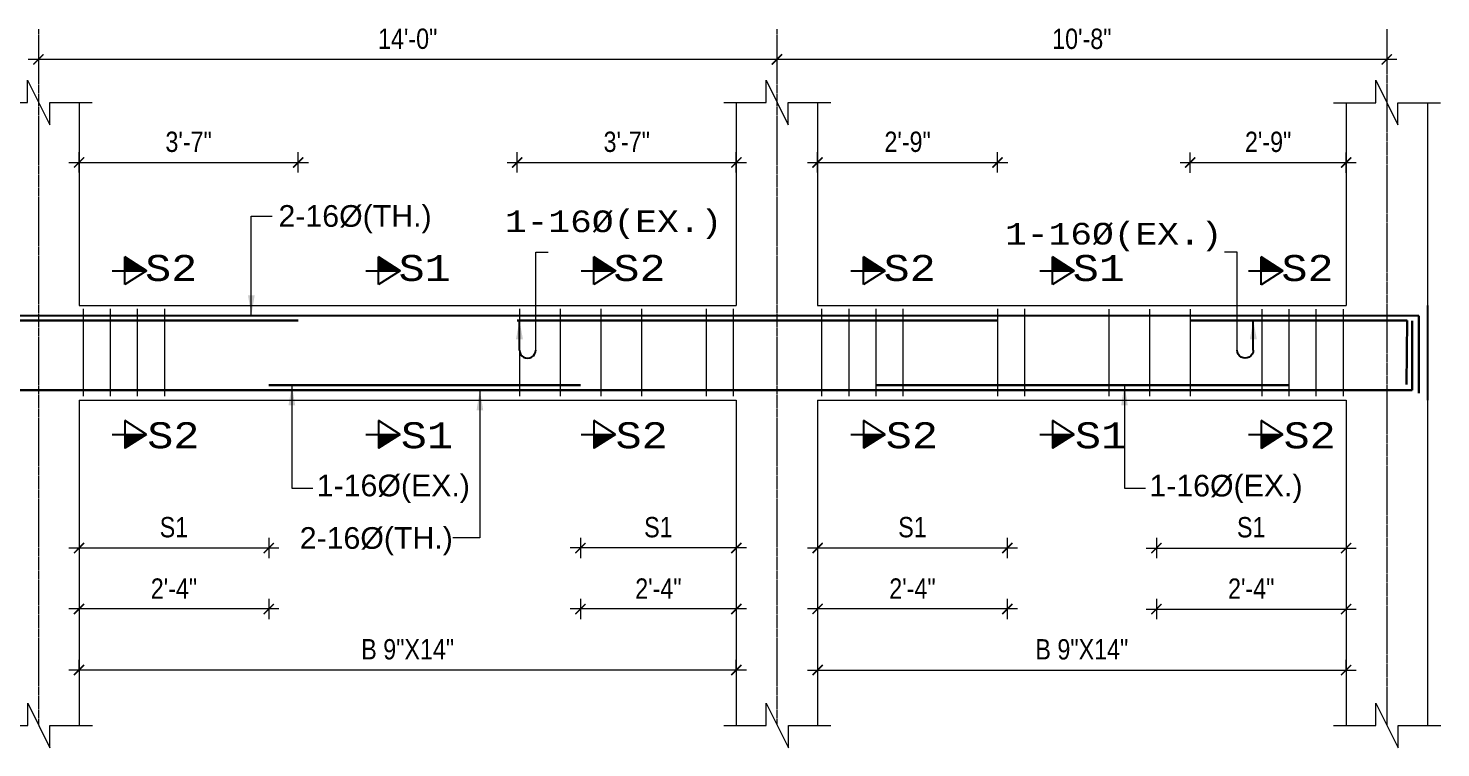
# Model space of a CAD drawing. Header units: inches. Extents: x -2812 to 9774, y -15726 to -746.
# Drawn here: x -2568.3 to -2151.3, y -14314.8 to -14102.4 of the extents above; entities that cross this region are included whole.
import ezdxf

# ---------------------------------------------------------------- set-up
doc = ezdxf.new("R2010")
doc.units = ezdxf.units.IN
doc.header["$LTSCALE"] = 17
doc.header["$MEASUREMENT"] = 0
for name, pattern in [('ACAD_ISO02W100', [15, 12, -3]), ('ACAD_ISO03W100', [30, 12, -18]), ('CENTER2', [1.125, 0.75, -0.125, 0.125, -0.125])]:
    doc.linetypes.add(name, pattern=pattern)
for name, color, linetype, lineweight in [('09 CONTINUITY', 7, 'Continuous', 9), ('15 CENTER', 113, 'CENTER2', 15), ('15 EXT BAR DIMENSION', 130, 'Continuous', 15), ('15 TEXT', 7, 'Continuous', 15), ('20 BEAM ELEVATION', 140, 'ACAD_ISO03W100', 20), ('20 BEAM SECTION ARROW', 7, 'ACAD_ISO02W100', 20), ('20 STIRRUPS', 137, 'Continuous', 20), ('25 BOT BAR', 12, 'Continuous', 25), ('30 EXTRABAR', 6, 'Continuous', 30), ('30 RENFORCEMENT', 12, 'Continuous', 30), ('MARK', 1, 'Continuous', 25), ('Profile ele', 4, 'Continuous', 25), ('RINF', 4, 'Continuous', 25)]:
    doc.layers.add(name, color=color, linetype=linetype, lineweight=lineweight)
doc.layers.add('Dim', color=1, linetype='Continuous')
doc.styles.add('ARIAL', font='arial.ttf')
doc.styles.add('CUNEW', font='cour.ttf')
doc.styles.add('ordinary', font='ARIALN.TTF')
doc.styles.add('TEX8', font='cour.ttf', dxfattribs={"width": 0.75})
doc.dimstyles.new('SUREN 1', dxfattribs={"dimtxt": 0.75, "dimasz": 6, "dimexe": 1.5, "dimexo": 1.5, "dimgap": 1, "dimtad": 1, "dimdec": 1, "dimzin": 3, "dimdsep": 46, "dimlunit": 4, "dimtxsty": 'TEX8', "dimblk": 'ARCHTICK', "dimcen": 0.09375, "dimclrd": 1, "dimclre": 1, "dimclrt": 256, "dimadec": 0, "dimazin": 0, "dimtfac": 0.75, "dimtdec": 1, "dimtmove": 1, "dimatfit": 3, "dimfxl": 1, "dimtolj": 1, "dimtzin": 0, "dimlwd": 9, "dimlwe": 9, "dimarcsym": 0})
doc.dimstyles.new('SUREN 4', dxfattribs={"dimtxt": 4, "dimasz": 3, "dimexe": 3, "dimexo": 0, "dimgap": 3, "dimtad": 1, "dimdec": 0, "dimzin": 3, "dimdsep": 46, "dimlunit": 4, "dimtxsty": 'ordinary', "dimblk": 'ARCHTICK', "dimcen": 8, "dimdle": 3, "dimclrd": 1, "dimclre": 5, "dimclrt": 256, "dimadec": 3, "dimazin": 0, "dimtfac": 1, "dimtdec": 0, "dimtmove": 1, "dimatfit": 3, "dimfxl": 3, "dimfxlon": 1, "dimfrac": 1, "dimtolj": 1, "dimtzin": 0, "dimlwd": 5, "dimlwe": 5, "dimarcsym": 0})

# ---------------------------------------------------------------- blocks, each defined once
blk = doc.blocks.new('_ArchTick')
at = {"color": 0, "linetype": 'ByBlock', "const_width": 0.15}
blk.add_lwpolyline([(-0.5, -0.5), (0.5, 0.5)], dxfattribs=at)
blk = doc.blocks.new('*D988')
at = {"layer": 'Defpoints', "color": 0, "transparency": 16777216}
for p in [(17508.22, -9217.06), (17564.22, -9217.06), (17564.22, -9260.67)]:
    blk.add_point(p, dxfattribs=at)
at = {"layer": 'Dim', "color": 5, "lineweight": 5, "transparency": 16777216}
for p, q in [((17508.22, -9257.67), (17508.22, -9263.67)), ((17564.22, -9257.67), (17564.22, -9263.67))]:
    blk.add_line(p, q, dxfattribs=at)
at = {"layer": 'Dim', "color": 1, "lineweight": 5, "transparency": 16777216}
blk.add_line((17505.22, -9260.67), (17567.22, -9260.67), dxfattribs=at)
at = {"layer": 'Dim', "color": 1, "lineweight": 5, "transparency": 16777216, "xscale": 3, "yscale": 3, "zscale": 3, "rotation": 180}
blk.add_blockref('_ArchTick', (17508.22, -9260.67), dxfattribs=at)
at = {"layer": 'Dim', "color": 1, "lineweight": 5, "transparency": 16777216, "xscale": 3, "yscale": 3, "zscale": 3}
blk.add_blockref('_ArchTick', (17564.22, -9260.67), dxfattribs=at)
at = {"layer": 'Dim', "transparency": 16777216, "insert": (17536.22, -9254.56), "char_height": 6, "attachment_point": 5, "style": 'ordinary'}
blk.add_mtext('\\A1;S1', dxfattribs=at)
blk = doc.blocks.new('*D989')
at = {"layer": 'Defpoints', "color": 0, "transparency": 16777216}
for p in [(17508.22, -9217.06), (17564.22, -9217.06), (17508.22, -9278.67)]:
    blk.add_point(p, dxfattribs=at)
at = {"layer": 'Dim', "color": 5, "lineweight": 5, "transparency": 16777216}
for p, q in [((17508.22, -9275.67), (17508.22, -9281.67)), ((17564.22, -9275.67), (17564.22, -9281.67))]:
    blk.add_line(p, q, dxfattribs=at)
at = {"layer": 'Dim', "color": 1, "lineweight": 5, "transparency": 16777216}
blk.add_line((17567.22, -9278.67), (17505.22, -9278.67), dxfattribs=at)
at = {"layer": 'Dim', "color": 1, "lineweight": 5, "transparency": 16777216, "xscale": 3, "yscale": 3, "zscale": 3, "rotation": 180}
blk.add_blockref('_ArchTick', (17508.22, -9278.67), dxfattribs=at)
at = {"layer": 'Dim', "color": 1, "lineweight": 5, "transparency": 16777216, "xscale": 3, "yscale": 3, "zscale": 3}
blk.add_blockref('_ArchTick', (17564.22, -9278.67), dxfattribs=at)
at = {"layer": 'Dim', "transparency": 16777216, "insert": (17536.22, -9272.65), "char_height": 6, "attachment_point": 5, "style": 'ordinary'}
blk.add_mtext('\\A1;2\'-4"', dxfattribs=at)
blk = doc.blocks.new('*D990')
at = {"layer": 'Defpoints', "color": 0, "transparency": 16777216}
for p in [(17726.22, -9217.06), (17782.22, -9217.06), (17782.22, -9260.67)]:
    blk.add_point(p, dxfattribs=at)
at = {"layer": 'Dim', "color": 5, "lineweight": 5, "transparency": 16777216}
for p, q in [((17726.22, -9257.67), (17726.22, -9263.67)), ((17782.22, -9257.67), (17782.22, -9263.67))]:
    blk.add_line(p, q, dxfattribs=at)
at = {"layer": 'Dim', "color": 1, "lineweight": 5, "transparency": 16777216}
blk.add_line((17723.22, -9260.67), (17785.22, -9260.67), dxfattribs=at)
at = {"layer": 'Dim', "color": 1, "lineweight": 5, "transparency": 16777216, "xscale": 3, "yscale": 3, "zscale": 3, "rotation": 180}
blk.add_blockref('_ArchTick', (17726.22, -9260.67), dxfattribs=at)
at = {"layer": 'Dim', "color": 1, "lineweight": 5, "transparency": 16777216, "xscale": 3, "yscale": 3, "zscale": 3}
blk.add_blockref('_ArchTick', (17782.22, -9260.67), dxfattribs=at)
at = {"layer": 'Dim', "transparency": 16777216, "insert": (17754.22, -9254.56), "char_height": 6, "attachment_point": 5, "style": 'ordinary'}
blk.add_mtext('\\A1;S1', dxfattribs=at)
blk = doc.blocks.new('*D991')
at = {"layer": 'Defpoints', "color": 0, "transparency": 16777216}
for p in [(17726.22, -9217.06), (17782.22, -9217.06), (17726.22, -9278.67)]:
    blk.add_point(p, dxfattribs=at)
at = {"layer": 'Dim', "color": 5, "lineweight": 5, "transparency": 16777216}
for p, q in [((17726.22, -9275.67), (17726.22, -9281.67)), ((17782.22, -9275.67), (17782.22, -9281.67))]:
    blk.add_line(p, q, dxfattribs=at)
at = {"layer": 'Dim', "color": 1, "lineweight": 5, "transparency": 16777216}
blk.add_line((17785.22, -9278.67), (17723.22, -9278.67), dxfattribs=at)
at = {"layer": 'Dim', "color": 1, "lineweight": 5, "transparency": 16777216, "xscale": 3, "yscale": 3, "zscale": 3, "rotation": 180}
blk.add_blockref('_ArchTick', (17726.22, -9278.67), dxfattribs=at)
at = {"layer": 'Dim', "color": 1, "lineweight": 5, "transparency": 16777216, "xscale": 3, "yscale": 3, "zscale": 3}
blk.add_blockref('_ArchTick', (17782.22, -9278.67), dxfattribs=at)
at = {"layer": 'Dim', "transparency": 16777216, "insert": (17754.22, -9272.65), "char_height": 6, "attachment_point": 5, "style": 'ordinary'}
blk.add_mtext('\\A1;2\'-4"', dxfattribs=at)
blk = doc.blocks.new('*D992')
at = {"layer": 'Defpoints', "color": 0, "transparency": 16777216}
for p in [(17656.22, -9217.06), (17702.22, -9217.06), (17656.22, -9260.67)]:
    blk.add_point(p, dxfattribs=at)
at = {"layer": 'Dim', "color": 5, "lineweight": 5, "transparency": 16777216}
for p, q in [((17656.22, -9257.67), (17656.22, -9263.67)), ((17702.22, -9257.67), (17702.22, -9263.67))]:
    blk.add_line(p, q, dxfattribs=at)
at = {"layer": 'Dim', "color": 1, "lineweight": 5, "transparency": 16777216}
blk.add_line((17705.22, -9260.67), (17653.22, -9260.67), dxfattribs=at)
at = {"layer": 'Dim', "color": 1, "lineweight": 5, "transparency": 16777216, "xscale": 3, "yscale": 3, "zscale": 3, "rotation": 180}
blk.add_blockref('_ArchTick', (17656.22, -9260.67), dxfattribs=at)
at = {"layer": 'Dim', "color": 1, "lineweight": 5, "transparency": 16777216, "xscale": 3, "yscale": 3, "zscale": 3}
blk.add_blockref('_ArchTick', (17702.22, -9260.67), dxfattribs=at)
at = {"layer": 'Dim', "transparency": 16777216, "insert": (17679.22, -9254.56), "char_height": 6, "attachment_point": 5, "style": 'ordinary'}
blk.add_mtext('\\A1;S1', dxfattribs=at)
blk = doc.blocks.new('*D993')
at = {"layer": 'Defpoints', "color": 0, "transparency": 16777216}
for p in [(17656.22, -9217.06), (17702.22, -9217.06), (17656.22, -9278.67)]:
    blk.add_point(p, dxfattribs=at)
at = {"layer": 'Dim', "color": 5, "lineweight": 5, "transparency": 16777216}
for p, q in [((17656.22, -9275.67), (17656.22, -9281.67)), ((17702.22, -9275.67), (17702.22, -9281.67))]:
    blk.add_line(p, q, dxfattribs=at)
at = {"layer": 'Dim', "color": 1, "lineweight": 5, "transparency": 16777216}
blk.add_line((17705.22, -9278.67), (17653.22, -9278.67), dxfattribs=at)
at = {"layer": 'Dim', "color": 1, "lineweight": 5, "transparency": 16777216, "xscale": 3, "yscale": 3, "zscale": 3, "rotation": 180}
blk.add_blockref('_ArchTick', (17656.22, -9278.67), dxfattribs=at)
at = {"layer": 'Dim', "color": 1, "lineweight": 5, "transparency": 16777216, "xscale": 3, "yscale": 3, "zscale": 3}
blk.add_blockref('_ArchTick', (17702.22, -9278.67), dxfattribs=at)
at = {"layer": 'Dim', "transparency": 16777216, "insert": (17679.22, -9272.65), "char_height": 6, "attachment_point": 5, "style": 'ordinary'}
blk.add_mtext('\\A1;2\'-4"', dxfattribs=at)
blk = doc.blocks.new('*D994')
at = {"layer": 'Defpoints', "color": 0, "transparency": 16777216}
for p in [(17826.22, -9217.08), (17882.22, -9217.08), (17882.22, -9260.69)]:
    blk.add_point(p, dxfattribs=at)
at = {"layer": 'Dim', "color": 5, "lineweight": 5, "transparency": 16777216}
for p, q in [((17826.22, -9257.69), (17826.22, -9263.69)), ((17882.22, -9257.69), (17882.22, -9263.69))]:
    blk.add_line(p, q, dxfattribs=at)
at = {"layer": 'Dim', "color": 1, "lineweight": 5, "transparency": 16777216}
blk.add_line((17823.22, -9260.69), (17885.22, -9260.69), dxfattribs=at)
at = {"layer": 'Dim', "color": 1, "lineweight": 5, "transparency": 16777216, "xscale": 3, "yscale": 3, "zscale": 3, "rotation": 180}
blk.add_blockref('_ArchTick', (17826.22, -9260.69), dxfattribs=at)
at = {"layer": 'Dim', "color": 1, "lineweight": 5, "transparency": 16777216, "xscale": 3, "yscale": 3, "zscale": 3}
blk.add_blockref('_ArchTick', (17882.22, -9260.69), dxfattribs=at)
at = {"layer": 'Dim', "transparency": 16777216, "insert": (17854.22, -9254.58), "char_height": 6, "attachment_point": 5, "style": 'ordinary'}
blk.add_mtext('\\A1;S1', dxfattribs=at)
blk = doc.blocks.new('*D995')
at = {"layer": 'Defpoints', "color": 0, "transparency": 16777216}
for p in [(17826.22, -9217.08), (17882.22, -9217.08), (17882.22, -9278.69)]:
    blk.add_point(p, dxfattribs=at)
at = {"layer": 'Dim', "color": 5, "lineweight": 5, "transparency": 16777216}
for p, q in [((17826.22, -9275.69), (17826.22, -9281.69)), ((17882.22, -9275.69), (17882.22, -9281.69))]:
    blk.add_line(p, q, dxfattribs=at)
at = {"layer": 'Dim', "color": 1, "lineweight": 5, "transparency": 16777216}
blk.add_line((17823.22, -9278.69), (17885.22, -9278.69), dxfattribs=at)
at = {"layer": 'Dim', "color": 1, "lineweight": 5, "transparency": 16777216, "xscale": 3, "yscale": 3, "zscale": 3, "rotation": 180}
blk.add_blockref('_ArchTick', (17826.22, -9278.69), dxfattribs=at)
at = {"layer": 'Dim', "color": 1, "lineweight": 5, "transparency": 16777216, "xscale": 3, "yscale": 3, "zscale": 3}
blk.add_blockref('_ArchTick', (17882.22, -9278.69), dxfattribs=at)
at = {"layer": 'Dim', "transparency": 16777216, "insert": (17854.22, -9272.67), "char_height": 6, "attachment_point": 5, "style": 'ordinary'}
blk.add_mtext('\\A1;2\'-4"', dxfattribs=at)
blk = doc.blocks.new('*D996')
at = {"layer": 'Defpoints', "color": 0, "transparency": 16777216}
for p in [(17508.22, -9296.67), (17702.22, -9296.67), (17702.22, -9296.67)]:
    blk.add_point(p, dxfattribs=at)
at = {"layer": 'Dim', "color": 5, "lineweight": 5, "transparency": 16777216}
for p, q in [((17508.22, -9296.67), (17508.22, -9293.67)), ((17702.22, -9296.67), (17702.22, -9293.67))]:
    blk.add_line(p, q, dxfattribs=at)
at = {"layer": 'Dim', "color": 1, "lineweight": 5, "transparency": 16777216}
blk.add_line((17505.22, -9296.67), (17705.22, -9296.67), dxfattribs=at)
at = {"layer": 'Dim', "color": 1, "lineweight": 5, "transparency": 16777216, "xscale": 3, "yscale": 3, "zscale": 3, "rotation": 180}
blk.add_blockref('_ArchTick', (17508.22, -9296.67), dxfattribs=at)
at = {"layer": 'Dim', "color": 1, "lineweight": 5, "transparency": 16777216, "xscale": 3, "yscale": 3, "zscale": 3}
blk.add_blockref('_ArchTick', (17702.22, -9296.67), dxfattribs=at)
at = {"layer": 'Dim', "transparency": 16777216, "insert": (17605.22, -9290.6), "char_height": 6, "attachment_point": 5, "style": 'ordinary'}
blk.add_mtext('\\A1;B 9"X14"', dxfattribs=at)
blk = doc.blocks.new('*D997')
at = {"layer": 'Defpoints', "color": 0, "transparency": 16777216}
for p in [(17726.22, -9296.67), (17882.22, -9296.69, 0), (17882.22, -9296.69)]:
    blk.add_point(p, dxfattribs=at)
at = {"layer": 'Dim', "color": 5, "lineweight": 5, "transparency": 16777216}
for p, q in [((17882.22, -9296.69), (17882.22, -9293.69)), ((17726.22, -9296.67), (17726.22, -9299.69))]:
    blk.add_line(p, q, dxfattribs=at)
at = {"layer": 'Dim', "color": 1, "lineweight": 5, "transparency": 16777216}
blk.add_line((17723.22, -9296.69), (17885.22, -9296.69), dxfattribs=at)
at = {"layer": 'Dim', "color": 1, "lineweight": 5, "transparency": 16777216, "xscale": 3, "yscale": 3, "zscale": 3, "rotation": 180}
blk.add_blockref('_ArchTick', (17726.22, -9296.69), dxfattribs=at)
at = {"layer": 'Dim', "color": 1, "lineweight": 5, "transparency": 16777216, "xscale": 3, "yscale": 3, "zscale": 3}
blk.add_blockref('_ArchTick', (17882.22, -9296.69), dxfattribs=at)
at = {"layer": 'Dim', "transparency": 16777216, "insert": (17804.22, -9290.62), "char_height": 6, "attachment_point": 5, "style": 'ordinary'}
blk.add_mtext('\\A1;B 9"X14"', dxfattribs=at)
blk = doc.blocks.new('A$C760A2D39')
at = {"layer": 'MARK', "color": 2}
blk.add_line((0.65, 1.5), (0.65, 6.92), dxfattribs=at)
blk.add_ellipse((2.15, 1.5), major_axis=(-1.06, 1.06), ratio=1, start_param=0.785398, end_param=3.926991, dxfattribs=at)
blk.add_solid([(1.3, 3.47), (0.65, 6.93), (0, 3.47)], dxfattribs=at)
blk = doc.blocks.new('A$C685A745A')
at = {"layer": '20 BEAM ELEVATION', "linetype": 'Continuous', "lineweight": 20, "ltscale": 10}
blk.add_lwpolyline([(3.65, 1.47), (3.65, 19.57), (5.96, 19.57)], dxfattribs=at)
at = {"layer": '20 BEAM SECTION ARROW', "color": 6, "linetype": 'Continuous'}
blk.add_blockref('A$C760A2D39', (0, -0.01), dxfattribs=at)
blk = doc.blocks.new('*D983')
at = {"layer": 'Defpoints', "color": 0, "transparency": 16777216}
for p in [(17779.33, -9146.89), (17726.22, -9189.06), (17779.33, -9193.58)]:
    blk.add_point(p, dxfattribs=at)
at = {"layer": 'Dim', "color": 1, "lineweight": 5, "transparency": 16777216}
blk.add_line((17723.22, -9146.89), (17782.33, -9146.89), dxfattribs=at)
at = {"layer": 'Dim', "color": 5, "lineweight": 5, "transparency": 16777216}
for p, q in [((17726.22, -9149.89), (17726.22, -9143.89)), ((17779.33, -9149.89), (17779.33, -9143.89))]:
    blk.add_line(p, q, dxfattribs=at)
at = {"layer": 'Dim', "color": 1, "lineweight": 5, "transparency": 16777216, "xscale": 3, "yscale": 3, "zscale": 3, "rotation": 180}
blk.add_blockref('_ArchTick', (17726.22, -9146.89), dxfattribs=at)
at = {"layer": 'Dim', "color": 1, "lineweight": 5, "transparency": 16777216, "xscale": 3, "yscale": 3, "zscale": 3}
blk.add_blockref('_ArchTick', (17779.33, -9146.89), dxfattribs=at)
at = {"layer": 'Dim', "transparency": 16777216, "insert": (17752.78, -9140.83), "char_height": 6, "attachment_point": 5, "style": 'ordinary'}
blk.add_mtext('\\A1;2\'-9"', dxfattribs=at)
blk = doc.blocks.new('*D984')
at = {"layer": 'Defpoints', "color": 0, "transparency": 16777216}
for p in [(17882.22, -9146.91), (17882.22, -9189.08), (17836.21, -9193.58)]:
    blk.add_point(p, dxfattribs=at)
at = {"layer": 'Dim', "color": 1, "lineweight": 5, "transparency": 16777216}
blk.add_line((17833.21, -9146.91), (17885.22, -9146.91), dxfattribs=at)
at = {"layer": 'Dim', "color": 5, "lineweight": 5, "transparency": 16777216}
for p, q in [((17836.21, -9149.91), (17836.21, -9143.91)), ((17882.22, -9149.91), (17882.22, -9143.91))]:
    blk.add_line(p, q, dxfattribs=at)
at = {"layer": 'Dim', "color": 1, "lineweight": 5, "transparency": 16777216, "xscale": 3, "yscale": 3, "zscale": 3, "rotation": 180}
blk.add_blockref('_ArchTick', (17836.21, -9146.91), dxfattribs=at)
at = {"layer": 'Dim', "color": 1, "lineweight": 5, "transparency": 16777216, "xscale": 3, "yscale": 3, "zscale": 3}
blk.add_blockref('_ArchTick', (17882.22, -9146.91), dxfattribs=at)
at = {"layer": 'Dim', "transparency": 16777216, "insert": (17859.21, -9140.85), "char_height": 6, "attachment_point": 5, "style": 'ordinary'}
blk.add_mtext('\\A1;2\'-9"', dxfattribs=at)
blk = doc.blocks.new('*D985')
at = {"layer": 'Defpoints', "color": 0, "transparency": 16777216}
for p in [(17572.89, -9146.89), (17508.22, -9189.06), (17572.89, -9193.57, 0)]:
    blk.add_point(p, dxfattribs=at)
at = {"layer": 'Dim', "color": 1, "lineweight": 5, "transparency": 16777216}
blk.add_line((17505.22, -9146.89), (17575.89, -9146.89), dxfattribs=at)
at = {"layer": 'Dim', "color": 5, "lineweight": 5, "transparency": 16777216}
for p, q in [((17508.22, -9149.89), (17508.22, -9143.89)), ((17572.89, -9149.89), (17572.89, -9143.89))]:
    blk.add_line(p, q, dxfattribs=at)
at = {"layer": 'Dim', "color": 1, "lineweight": 5, "transparency": 16777216, "xscale": 3, "yscale": 3, "zscale": 3, "rotation": 180}
blk.add_blockref('_ArchTick', (17508.22, -9146.89), dxfattribs=at)
at = {"layer": 'Dim', "color": 1, "lineweight": 5, "transparency": 16777216, "xscale": 3, "yscale": 3, "zscale": 3}
blk.add_blockref('_ArchTick', (17572.89, -9146.89), dxfattribs=at)
at = {"layer": 'Dim', "transparency": 16777216, "insert": (17540.55, -9140.83), "char_height": 6, "attachment_point": 5, "style": 'ordinary'}
blk.add_mtext('\\A1;3\'-7"', dxfattribs=at)
blk = doc.blocks.new('*D986')
at = {"layer": 'Defpoints', "color": 0, "transparency": 16777216}
for p in [(17702.22, -9146.89), (17637.55, -9189.06), (17702.22, -9193.57, 0)]:
    blk.add_point(p, dxfattribs=at)
at = {"layer": 'Dim', "color": 1, "lineweight": 5, "transparency": 16777216}
blk.add_line((17634.55, -9146.89), (17705.22, -9146.89), dxfattribs=at)
at = {"layer": 'Dim', "color": 5, "lineweight": 5, "transparency": 16777216}
for p, q in [((17637.55, -9149.89), (17637.55, -9143.89)), ((17702.22, -9149.89), (17702.22, -9143.89))]:
    blk.add_line(p, q, dxfattribs=at)
at = {"layer": 'Dim', "color": 1, "lineweight": 5, "transparency": 16777216, "xscale": 3, "yscale": 3, "zscale": 3, "rotation": 180}
blk.add_blockref('_ArchTick', (17637.55, -9146.89), dxfattribs=at)
at = {"layer": 'Dim', "color": 1, "lineweight": 5, "transparency": 16777216, "xscale": 3, "yscale": 3, "zscale": 3}
blk.add_blockref('_ArchTick', (17702.22, -9146.89), dxfattribs=at)
at = {"layer": 'Dim', "transparency": 16777216, "insert": (17669.89, -9140.83), "char_height": 6, "attachment_point": 5, "style": 'ordinary'}
blk.add_mtext('\\A1;3\'-7"', dxfattribs=at)
blk = doc.blocks.new('*D1427')
at = {"layer": 'Defpoints', "color": 0, "transparency": 16777216}
for p in [(17496.22, -9107.58), (17714.22, -9107.58), (17496.22, -9116.48)]:
    blk.add_point(p, dxfattribs=at)
at = {"layer": 'Dim', "color": 5, "lineweight": 5, "transparency": 16777216}
for p, q in [((17496.22, -9113.48), (17496.22, -9119.48)), ((17714.22, -9113.48), (17714.22, -9119.48))]:
    blk.add_line(p, q, dxfattribs=at)
at = {"layer": 'Dim', "color": 1, "lineweight": 5, "transparency": 16777216}
blk.add_line((17717.22, -9116.48), (17493.22, -9116.48), dxfattribs=at)
at = {"layer": 'Dim', "color": 1, "lineweight": 5, "transparency": 16777216, "xscale": 3, "yscale": 3, "zscale": 3, "rotation": 180}
blk.add_blockref('_ArchTick', (17496.22, -9116.48), dxfattribs=at)
at = {"layer": 'Dim', "color": 1, "lineweight": 5, "transparency": 16777216, "xscale": 3, "yscale": 3, "zscale": 3}
blk.add_blockref('_ArchTick', (17714.22, -9116.48), dxfattribs=at)
at = {"layer": 'Dim', "transparency": 16777216, "insert": (17605.22, -9110.42), "char_height": 6, "attachment_point": 5, "style": 'ordinary'}
blk.add_mtext('\\A1;14\'-0"', dxfattribs=at)
blk = doc.blocks.new('*D1428')
at = {"layer": 'Defpoints', "color": 0, "transparency": 16777216}
for p in [(17714.22, -9107.58), (17894.22, -9107.6, 0), (17714.22, -9116.5)]:
    blk.add_point(p, dxfattribs=at)
at = {"layer": 'Dim', "color": 5, "lineweight": 5, "transparency": 16777216}
for p, q in [((17714.22, -9113.5), (17714.22, -9119.5)), ((17894.22, -9113.5), (17894.22, -9119.5))]:
    blk.add_line(p, q, dxfattribs=at)
at = {"layer": 'Dim', "color": 1, "lineweight": 5, "transparency": 16777216}
blk.add_line((17897.22, -9116.5), (17711.22, -9116.5), dxfattribs=at)
at = {"layer": 'Dim', "color": 1, "lineweight": 5, "transparency": 16777216, "xscale": 3, "yscale": 3, "zscale": 3, "rotation": 180}
blk.add_blockref('_ArchTick', (17714.22, -9116.5), dxfattribs=at)
at = {"layer": 'Dim', "color": 1, "lineweight": 5, "transparency": 16777216, "xscale": 3, "yscale": 3, "zscale": 3}
blk.add_blockref('_ArchTick', (17894.22, -9116.5), dxfattribs=at)
at = {"layer": 'Dim', "transparency": 16777216, "insert": (17804.22, -9110.44), "char_height": 6, "attachment_point": 5, "style": 'ordinary'}
blk.add_mtext('\\A1;10\'-8"', dxfattribs=at)
blk = doc.blocks.new('BS6')
at = {"layer": 'RINF'}
h = blk.add_hatch(dxfattribs=at)
h.set_pattern_fill('ANSI31', color=1, scale=0.029257, style=0)
h.set_pattern_definition([(135.000000013, (-52407.6944534, -24567.486549), (0.00271529004177, 0.00271529004057), [])])
h.paths.add_polyline_path([(17521.72, -9174.76), (17528.12, -9178.85), (17521.72, -9178.85)])
h = blk.add_hatch(dxfattribs=at)
h.set_pattern_fill('ANSI31', color=1, scale=0.029257, style=0)
h.set_pattern_definition([(135.000000013, (-52332.854192, -24567.486549), (0.00271529004177, 0.00271529004057), [])])
h.paths.add_polyline_path([(17596.56, -9174.76), (17602.96, -9178.85), (17596.56, -9178.85)])
h = blk.add_hatch(dxfattribs=at)
h.set_pattern_fill('ANSI31', color=1, scale=0.029257, style=0)
h.set_pattern_definition([(135.000000013, (-52269.2202543, -24567.486549), (0.00271529004177, 0.00271529004057), [])])
h.paths.add_polyline_path([(17660.19, -9174.76), (17666.6, -9178.85), (17660.19, -9178.85)])
h = blk.add_hatch(dxfattribs=at)
h.set_pattern_fill('ANSI31', color=1, scale=0.029257, style=0)
h.set_pattern_definition([(135.000000013, (-52189.6944534, -24567.486549), (0.00271529004177, 0.00271529004057), [])])
h.paths.add_polyline_path([(17739.72, -9174.76), (17746.12, -9178.85), (17739.72, -9178.85)])
h = blk.add_hatch(dxfattribs=at)
h.set_pattern_fill('ANSI31', color=1, scale=0.029257, style=0)
h.set_pattern_definition([(135.000000013, (-52531.854192, -24567.496407), (0.00271529004177, 0.00271529004057), [])])
h.paths.add_polyline_path([(17795.56, -9174.77), (17801.96, -9178.86), (17795.56, -9178.86)])
h = blk.add_hatch(dxfattribs=at)
h.set_pattern_fill('ANSI31', color=1, scale=0.029257, style=0)
h.set_pattern_definition([(135.000000013, (-52072.2622513, -24567.506265), (0.00271529004177, 0.00271529004057), [])])
h.paths.add_polyline_path([(17857.15, -9174.78), (17863.56, -9178.87), (17857.15, -9178.87)])
h = blk.add_hatch(dxfattribs=at)
h.set_pattern_fill('ANSI31', color=1, scale=1.6, style=0)
h.set_pattern_definition([(135.000000013, (-3777481.30485, -826360.30706), (0.148492424155, 0.148492424089), [])])
h.paths.add_polyline_path([(17521.72, -9231.25), (17528.12, -9227.16), (17521.72, -9227.16)])
h = blk.add_hatch(dxfattribs=at)
h.set_pattern_fill('ANSI31', color=1, scale=1.6, style=0)
h.set_pattern_definition([(135.000000013, (-3777406.46459, -826360.30706), (0.148492424155, 0.148492424089), [])])
h.paths.add_polyline_path([(17596.56, -9231.25), (17602.96, -9227.16), (17596.56, -9227.16)])
h = blk.add_hatch(dxfattribs=at)
h.set_pattern_fill('ANSI31', color=1, scale=1.6, style=0)
h.set_pattern_definition([(135.000000013, (-3777342.83065, -826360.30706), (0.148492424155, 0.148492424089), [])])
h.paths.add_polyline_path([(17660.19, -9231.25), (17666.6, -9227.16), (17660.19, -9227.16)])
h = blk.add_hatch(dxfattribs=at)
h.set_pattern_fill('ANSI31', color=1, scale=1.6, style=0)
h.set_pattern_definition([(135.000000013, (-3777263.30485, -826360.30706), (0.148492424155, 0.148492424089), [])])
h.paths.add_polyline_path([(17739.72, -9231.25), (17746.12, -9227.16), (17739.72, -9227.16)])
h = blk.add_hatch(dxfattribs=at)
h.set_pattern_fill('ANSI31', color=1, scale=1.6, style=0)
h.set_pattern_definition([(135.000000013, (-3777605.46459, -826360.31692), (0.148492424155, 0.148492424089), [])])
h.paths.add_polyline_path([(17795.56, -9231.26), (17801.96, -9227.17), (17795.56, -9227.17)])
h = blk.add_hatch(dxfattribs=at)
h.set_pattern_fill('ANSI31', color=1, scale=1.6, style=0)
h.set_pattern_definition([(135.000000013, (-3777145.87265, -826360.32677), (0.148492424155, 0.148492424089), [])])
h.paths.add_polyline_path([(17857.15, -9231.27), (17863.56, -9227.18), (17857.15, -9227.18)])
at = {"layer": '09 CONTINUITY', "color": 2, "lineweight": 5, "ltscale": 25}
for points in [[(17480.5, -9129.23), (17493, -9129.23), (17493, -9122.6), (17499.54, -9135.78), (17499.54, -9129.23), (17512.12, -9129.23)], [(17698.5, -9129.23), (17711, -9129.23), (17711, -9122.6), (17717.54, -9135.78), (17717.54, -9129.23), (17730.12, -9129.23)], [(17480.55, -9313.06), (17493.05, -9313.06), (17493.05, -9306.43), (17499.59, -9319.61), (17499.59, -9313.06), (17512.17, -9313.06)], [(17698.55, -9313.06), (17711.05, -9313.06), (17711.05, -9306.43), (17717.59, -9319.61), (17717.59, -9313.06), (17730.17, -9313.06)]]:
    blk.add_lwpolyline(points, dxfattribs=at)
at = {"layer": '09 CONTINUITY', "color": 2, "lineweight": 5, "ltscale": 25, "elevation": 0}
for points in [[(17878.5, -9129.25), (17891, -9129.25), (17891, -9122.62), (17897.54, -9135.79), (17897.54, -9129.25), (17910.12, -9129.25)], [(17878.55, -9313.08), (17891.05, -9313.08), (17891.05, -9306.45), (17897.59, -9319.63), (17897.59, -9313.08), (17910.17, -9313.08)]]:
    blk.add_lwpolyline(points, dxfattribs=at)
at = {"layer": '15 CENTER', "ltscale": 0.05}
for p, q in [((17496.22, -9107.58), (17496.22, -9312.82)), ((17714.22, -9107.58), (17714.22, -9312.82)), ((17894.22, -9107.6, 0), (17894.22, -9312.84, 0))]:
    blk.add_line(p, q, dxfattribs=at)
at = {"layer": '20 BEAM ELEVATION', "linetype": 'ByBlock', "ltscale": 20}
for p, q in [((17508.22, -9129.23), (17508.22, -9189.06)), ((17702.22, -9129.23), (17702.22, -9189.06)), ((17726.22, -9129.23), (17726.22, -9189.06)), ((17882.22, -9129.25, 0), (17882.22, -9189.08, 0)), ((17906.22, -9129.25, 0), (17906.22, -9189.08, 0)), ((17508.22, -9189.06), (17702.22, -9189.06)), ((17726.22, -9189.06), (17882.22, -9189.08, 0)), ((17508.22, -9217.06), (17508.22, -9313.06)), ((17508.22, -9217.06), (17702.22, -9217.06)), ((17702.22, -9217.06), (17702.22, -9313.06)), ((17726.22, -9217.06), (17726.22, -9313.06)), ((17726.22, -9217.06), (17882.22, -9217.08, 0)), ((17882.22, -9217.08, 0), (17882.22, -9313.08, 0)), ((17906.22, -9217.08, 0), (17906.22, -9313.08, 0))]:
    blk.add_line(p, q, dxfattribs=at)
at = {"layer": '20 STIRRUPS'}
for p, q in [((17509.41, -9190.12), (17509.41, -9215.89)), ((17517.41, -9190.12), (17517.41, -9215.89)), ((17525.41, -9190.12), (17525.41, -9215.89)), ((17533.41, -9190.12), (17533.41, -9215.89)), ((17638.21, -9190.12), (17638.21, -9215.89)), ((17650.21, -9190.12), (17650.21, -9215.89)), ((17662.21, -9190.12), (17662.21, -9215.89)), ((17674.21, -9190.12), (17674.21, -9215.89)), ((17693.33, -9190.12), (17693.33, -9215.89)), ((17701.33, -9190.12), (17701.33, -9215.89)), ((17727.41, -9190.12), (17727.41, -9215.89)), ((17735.41, -9190.12), (17735.41, -9215.89)), ((17743.41, -9190.12), (17743.41, -9215.89)), ((17751.41, -9190.12), (17751.41, -9215.89)), ((17779.33, -9190.12), (17779.33, -9215.89)), ((17787.33, -9190.12), (17787.33, -9215.89)), ((17812.21, -9190.14, 0), (17812.21, -9215.91, 0)), ((17824.21, -9190.14, 0), (17824.21, -9215.91, 0)), ((17836.21, -9190.14, 0), (17836.21, -9215.91, 0)), ((17857.33, -9190.14, 0), (17857.33, -9215.91, 0)), ((17865.33, -9190.14, 0), (17865.33, -9215.91, 0)), ((17873.33, -9190.14, 0), (17873.33, -9215.91, 0)), ((17881.33, -9190.14, 0), (17881.33, -9215.91, 0))]:
    blk.add_line(p, q, dxfattribs=at)
at = {"layer": '30 EXTRABAR', "lineweight": 30, "ltscale": 0.75}
for p, q in [((17836.21, -9193.58, 0), (17900.27, -9193.58, 0)), ((17900.27, -9193.58, 0), (17900.09, -9212.4, 0)), ((17564.22, -9212.59), (17656.22, -9212.6)), ((17743.41, -9212.61), (17865.33, -9212.64, 0))]:
    blk.add_line(p, q, dxfattribs=at)
at = {"layer": '30 EXTRABAR', "lineweight": 30, "ltscale": 0.75, "elevation": 0, "flags": 128}
for points in [[(17419.99, -9193.57), (17572.89, -9193.57)], [(17637.55, -9193.56), (17779.33, -9193.58)]]:
    blk.add_lwpolyline(points, dxfattribs=at)
at = {"layer": '30 RENFORCEMENT', "lineweight": 30, "ltscale": 0.75}
for p, q in [((17487.91, -9192.09), (17903.69, -9192.11, 0)), ((17901.69, -9193.64, 0), (17901.69, -9214.08, 0)), ((17903.69, -9192.11, 0), (17903.69, -9215, 0)), ((17489.91, -9214.06), (17901.69, -9214.08, 0))]:
    blk.add_line(p, q, dxfattribs=at)
at = {"layer": 'Profile ele'}
blk.add_line((17906.22, -9189.08, 0), (17906.22, -9217.08, 0), dxfattribs=at)
at = {"layer": 'RINF', "color": 1}
for p, q in [((17521.72, -9182.94), (17521.72, -9174.76)), ((17528.12, -9178.85), (17521.72, -9174.76)), ((17596.56, -9182.94), (17596.56, -9174.76)), ((17602.96, -9178.85), (17596.56, -9174.76)), ((17660.19, -9182.94), (17660.19, -9174.76)), ((17666.6, -9178.85), (17660.19, -9174.76)), ((17739.72, -9182.94), (17739.72, -9174.76)), ((17746.12, -9178.85), (17739.72, -9174.76)), ((17795.56, -9182.95, 0), (17795.56, -9174.77, 0)), ((17801.96, -9178.86, 0), (17795.56, -9174.77, 0)), ((17857.15, -9182.96, 0), (17857.15, -9174.78, 0)), ((17863.56, -9178.87, 0), (17857.15, -9174.78, 0)), ((17517.98, -9178.85), (17528.12, -9178.85)), ((17528.12, -9178.85), (17521.72, -9182.94)), ((17592.82, -9178.85), (17602.96, -9178.85)), ((17602.96, -9178.85), (17596.56, -9182.94)), ((17656.45, -9178.85), (17666.6, -9178.85)), ((17666.6, -9178.85), (17660.19, -9182.94)), ((17735.98, -9178.85), (17746.12, -9178.85)), ((17746.12, -9178.85), (17739.72, -9182.94)), ((17791.82, -9178.86, 0), (17801.96, -9178.86, 0)), ((17801.96, -9178.86, 0), (17795.56, -9182.95, 0)), ((17853.41, -9178.87, 0), (17863.56, -9178.87, 0)), ((17863.56, -9178.87, 0), (17857.15, -9182.96, 0)), ((17517.98, -9227.16, 0), (17528.12, -9227.16, 0)), ((17521.72, -9223.07, 0), (17521.72, -9231.25, 0)), ((17528.12, -9227.16, 0), (17521.72, -9223.07, 0)), ((17528.12, -9227.16, 0), (17521.72, -9231.25, 0)), ((17592.82, -9227.16, 0), (17602.96, -9227.16, 0)), ((17596.56, -9223.07, 0), (17596.56, -9231.25, 0)), ((17602.96, -9227.16, 0), (17596.56, -9223.07, 0)), ((17602.96, -9227.16, 0), (17596.56, -9231.25, 0)), ((17656.45, -9227.16, 0), (17666.6, -9227.16, 0)), ((17660.19, -9223.07, 0), (17660.19, -9231.25, 0)), ((17666.6, -9227.16, 0), (17660.19, -9223.07, 0)), ((17666.6, -9227.16, 0), (17660.19, -9231.25, 0)), ((17735.98, -9227.16, 0), (17746.12, -9227.16, 0)), ((17739.72, -9223.07, 0), (17739.72, -9231.25, 0)), ((17746.12, -9227.16, 0), (17739.72, -9223.07, 0)), ((17746.12, -9227.16, 0), (17739.72, -9231.25, 0)), ((17791.82, -9227.17, 0), (17801.96, -9227.17, 0)), ((17795.56, -9223.08, 0), (17795.56, -9231.26, 0)), ((17801.96, -9227.17, 0), (17795.56, -9223.08, 0)), ((17801.96, -9227.17, 0), (17795.56, -9231.26, 0)), ((17853.41, -9227.18, 0), (17863.56, -9227.18, 0)), ((17857.15, -9223.09, 0), (17857.15, -9231.27, 0)), ((17863.56, -9227.18, 0), (17857.15, -9223.09, 0)), ((17863.56, -9227.18, 0), (17857.15, -9231.27, 0))]:
    blk.add_line(p, q, dxfattribs=at)
at = {"layer": '15 EXT BAR DIMENSION', "xscale": -1.599999999998545, "yscale": 1.599999999998545, "zscale": 1.600000000000193}
blk.add_blockref('A$C685A745A', (17855.88, -9204.64, 0), dxfattribs=at)
at = {"layer": '15 TEXT', "xscale": 1.600000000000364, "yscale": 1.600000000000364, "zscale": 1.600000000000364}
blk.add_blockref('A$C685A745A', (17637.17, -9204.63), dxfattribs=at)
at = {"layer": '15 EXT BAR DIMENSION', "style": 'CUNEW'}
for p in [(17633.92, -9167.46), (17781.57, -9171.11, 0)]:
    blk.add_text('1-16%%C(EX.)', height=6.4, dxfattribs=at).set_placement(p)
at = {"layer": '15 TEXT', "style": 'ARIAL'}
for s, p in [('2-16%%C(TH.)', (17567.08, -9165.88, 0)), ('1-16%%C(EX.)', (17578.38, -9245.42, 0)), ('1-16%%C(EX.)', (17824.16, -9245.47, 0)), ('2-16%%C(TH.)', (17573.34, -9260.92, 0))]:
    blk.add_text(s, height=6.4, dxfattribs=at).set_placement(p)
at = {"layer": '20 BEAM SECTION ARROW', "color": 2, "style": 'CUNEW'}
for s, p in [('S2', (17527.7, -9181.87)), ('S1', (17602.54, -9181.87)), ('S2', (17665.94, -9181.87, 0)), ('S2', (17745.7, -9181.87)), ('S1', (17801.54, -9181.88, 0)), ('S2', (17863.13, -9181.89, 0)), ('S2', (17528.35, -9231.24, 0)), ('S1', (17603.19, -9231.24, 0)), ('S2', (17666.59, -9231.24)), ('S2', (17746.35, -9231.24, 0)), ('S1', (17802.19, -9231.25, 0)), ('S2', (17863.78, -9231.26, 0))]:
    blk.add_text(s, height=7.68, rotation=360, dxfattribs=at).set_placement(p)
at = {"layer": 'Dim'}
for base, p1, p2, text, picture, middle in [((17496.22, -9116.48), (17714.22, -9107.58), (17496.22, -9107.58), '14\'-0"', '*D1427', (17605.22, -9110.42)), ((17714.22, -9116.5), (17894.22, -9107.6, 0), (17714.22, -9107.58), '10\'-8"', '*D1428', (17804.22, -9110.44)), ((17572.89, -9146.89), (17508.22, -9189.06), (17572.89, -9193.57, 0), '3\'-7"', '*D985', (17540.55, -9140.83)), ((17702.22, -9146.89), (17637.55, -9189.06), (17702.22, -9193.57, 0), '3\'-7"', '*D986', (17669.89, -9140.83)), ((17779.33, -9146.89), (17726.22, -9189.06), (17779.33, -9193.58), '2\'-9"', '*D983', (17752.78, -9140.83)), ((17882.22, -9146.91, 0), (17836.21, -9193.58, 0), (17882.22, -9189.08, 0), '2\'-9"', '*D984', (17859.21, -9140.85, 0)), ((17564.22, -9260.67), (17508.22, -9217.06), (17564.22, -9217.06), 'S1', '*D988', (17536.22, -9254.56)), ((17508.22, -9278.67), (17564.22, -9217.06), (17508.22, -9217.06), '2\'-4"', '*D989', (17536.22, -9272.65)), ((17656.22, -9260.67), (17702.22, -9217.06), (17656.22, -9217.06), 'S1', '*D992', (17679.22, -9254.56)), ((17656.22, -9278.67), (17702.22, -9217.06), (17656.22, -9217.06), '2\'-4"', '*D993', (17679.22, -9272.65)), ((17782.22, -9260.67), (17726.22, -9217.06), (17782.22, -9217.06), 'S1', '*D990', (17754.22, -9254.56)), ((17726.22, -9278.67), (17782.22, -9217.06), (17726.22, -9217.06), '2\'-4"', '*D991', (17754.22, -9272.65)), ((17882.22, -9260.69, 0), (17826.22, -9217.08, 0), (17882.22, -9217.08, 0), 'S1', '*D994', (17854.22, -9254.58, 0)), ((17882.22, -9278.69, 0), (17826.22, -9217.08, 0), (17882.22, -9217.08, 0), '2\'-4"', '*D995', (17854.22, -9272.67, 0)), ((17702.22, -9296.67), (17508.22, -9296.67), (17702.22, -9296.67), 'B 9"X14"', '*D996', (17605.22, -9290.6)), ((17882.22, -9296.69), (17726.22, -9296.67), (17882.22, -9296.69, 0), 'B 9"X14"', '*D997', (17804.22, -9290.62))]:
    dim = blk.add_linear_dim(base=base, p1=p1, p2=p2, text=text, dimstyle='SUREN 4', override={"dimtxt": 6}, dxfattribs=at)
    dim.commit()
    dim.dimension.update_dxf_attribs({"geometry": picture, "text_midpoint": middle})
at = {"layer": '15 TEXT'}
for points in [[(17559.06, -9192.06, 0), (17559.06, -9162.72, 0), (17565.24, -9162.72, 0)], [(17571.02, -9212.56, 0), (17571.05, -9242.98, 0), (17577.23, -9242.98, 0)], [(17626.52, -9214.06, 0), (17626.55, -9257.67, 0), (17618.59, -9257.67, 0)], [(17816.8, -9212.61, 0), (17816.83, -9243.03, 0), (17823.01, -9243.03, 0)]]:
    blk.add_leader(points, dimstyle='SUREN 1', dxfattribs=at)

msp = doc.modelspace()

# ---------------------------------------------------------------- block references
at = {"layer": '25 BOT BAR'}
msp.add_blockref('BS6', (-20061.49, -4995.13), dxfattribs=at)

doc.saveas('drawing.dxf')
